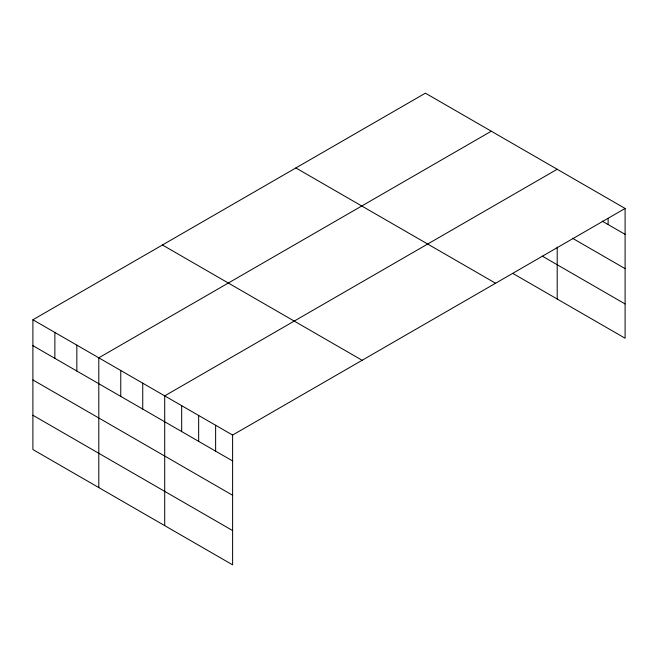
<?xml version="1.0" encoding="UTF-8"?>
<svg xmlns="http://www.w3.org/2000/svg" width="658" height="658" viewBox="0 0 658 658"><rect width="100%" height="100%" fill="white"/><g stroke="black" fill="none" stroke-linecap="round" stroke-linejoin="round"><path stroke-width="0.99" d="M625.1 208.463L232.603 435.07L232.603 564.835L32.9 449.537L32.9 319.772L425.397 93.165L625.1 208.463L625.1 338.228L513.265 273.662M491.296 131.213L98.799 357.812L98.799 487.586M557.203 169.262L164.706 395.861L164.706 525.635M602.185 221.129L625.1 234.355M572.476 238.254L625.1 268.637M542.266 256.126L625.1 303.955M295.87 167.946L495.581 283.244M162.427 244.99L362.13 360.288M32.9 319.772L232.603 435.07M32.9 345.664L232.603 460.962M32.9 379.937L232.603 495.244M32.9 415.256L232.603 530.562M608.124 218.579L608.124 224.559M557.203 247.095L557.203 299.028M215.627 425.265L215.627 451.158M198.658 415.469L198.658 441.362M181.682 405.665L181.682 431.558M142.737 383.178L142.737 409.079M120.768 370.495L120.768 396.396M76.838 345.129L76.838 371.03M54.869 332.446L54.869 358.347"/></g></svg>
